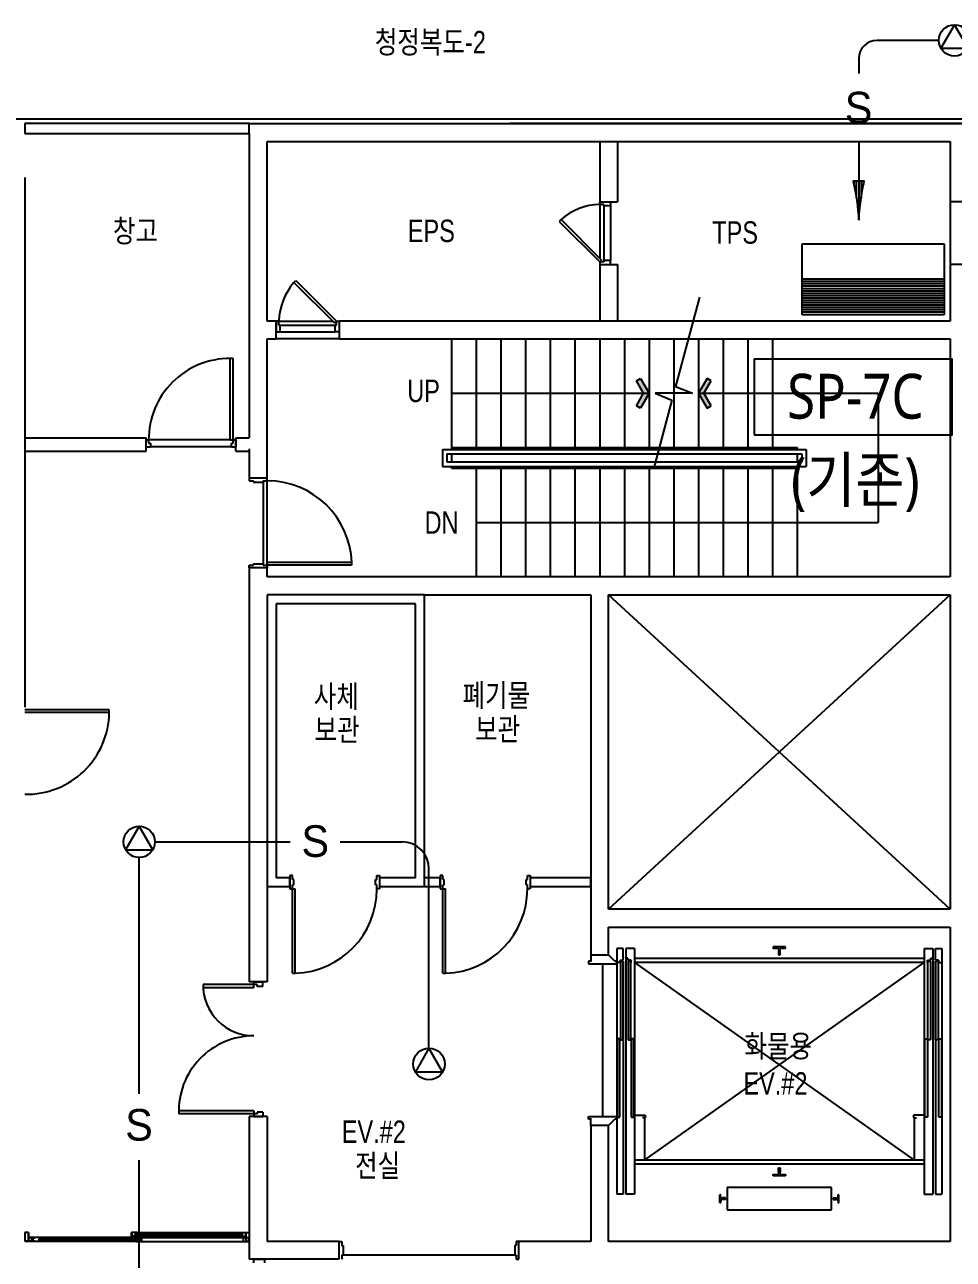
# Model space of a CAD drawing. Header units: millimetres. Extents: x 11414 to 120121, y 3637 to 81420.
# Drawn here: x 80317 to 90653, y 50177 to 63927 of the extents above; entities that cross this region are included whole.
import ezdxf
from ezdxf.enums import TextEntityAlignment as Align

# ---------------------------------------------------------------- set-up
doc = ezdxf.new("R2010")
doc.units = ezdxf.units.MM
doc.header["$LTSCALE"] = 100
doc.linetypes.add('CEN3', pattern=[26, 20, -2, 2, -2])
doc.layers.get('0').update_dxf_attribs({"color": 251})
for name, color, linetype in [('1_추가면적가능영역', 1, 'Continuous'), ('3', 3, 'Continuous'), ('7', 7, 'Continuous'), ('ARC-7$0$ARCH', 9, 'Continuous'), ('ARC-7$0$동물실', 9, 'Continuous'), ('ARC-7$0$방화석고', 9, 'Continuous'), ('REC', 21, 'Continuous'), ('sp', 21, 'Continuous'), ('SYM', 7, 'Continuous'), ('W2', 2, 'CEN3')]:
    doc.layers.add(name, color=color, linetype=linetype)
doc.styles.add('ARC-7$0$돋움', font='')
doc.styles.add('ARC-7$0$울릉도l', font='')
doc.styles.add('GHD', font='HYWULM.TTF')
doc.styles.add('lpk', font='HYWULM.TTF')
doc.styles.add('SUKWOO', font='malgun.ttf')
doc.styles.get('ARC-7$0$돋움').set_extended_font_data('DotumChe')
doc.styles.get('ARC-7$0$울릉도l').set_extended_font_data('Dotum')

# ---------------------------------------------------------------- blocks, each defined once
blk = doc.blocks.new('ARC-7')
at = {"layer": 'ARC-7$0$동물실'}
for points in [[(668187, -438129), (668141, -438102), (668221, -437963), (668141, -437825), (668187, -437798), (668283, -437963)], [(668187, -438129), (668141, -438102), (668221, -437963), (668141, -437825), (668187, -437798), (668283, -437963)], [(668928, -438129), (668974, -438102), (668894, -437963), (668974, -437825), (668928, -437798), (668833, -437963)], [(668928, -438129), (668974, -438102), (668894, -437963), (668974, -437825), (668928, -437798), (668833, -437963)]]:
    blk.add_hatch(color=251, dxfattribs=at).paths.add_polyline_path(points)
at = {"layer": 'ARC-7$0$동물실', "color": 251}
for p, q in [((651483, -434908), (676533, -434908)), ((663833, -434959), (673858, -434959)), ((671833, -434958), (666733, -434958)), ((663833, -435068), (663833, -438458)), ((664033, -437158), (664033, -435158)), ((664033, -435158), (671633, -435158)), ((667733, -435158), (667733, -435830)), ((667933, -435158), (667933, -435830)), ((671633, -435158), (671633, -437158)), ((667733, -435830), (667933, -435830)), ((667733, -435830), (667853, -435830)), ((667733, -435860), (667733, -435830)), ((667733, -435860), (667733, -436457)), ((667778, -435860), (667733, -435860)), ((667778, -435875), (667778, -435860)), ((667778, -435875), (667778, -436485)), ((667853, -435875), (667778, -435875)), ((667853, -435830), (667853, -435875)), ((667853, -435875), (667853, -436485)), ((671833, -435830), (671633, -435830)), ((671833, -435830), (671633, -435830)), ((667303, -436027), (667282, -436048)), ((667282, -436048), (667733, -436500)), ((667303, -436027), (667754, -436479)), ((667733, -436500), (667754, -436479)), ((667778, -436500), (667733, -436500)), ((667733, -436500), (667733, -436530)), ((667733, -436530), (667733, -437158)), ((667733, -436530), (667933, -436530)), ((667733, -436530), (667853, -436530)), ((667853, -436485), (667778, -436485)), ((667778, -436485), (667778, -436500)), ((667853, -436530), (667853, -436485)), ((667933, -436530), (667933, -437158)), ((671833, -436530), (671633, -436530)), ((671833, -436530), (671633, -436530)), ((664330, -436729), (664351, -436708)), ((664330, -436729), (664351, -436708)), ((664330, -436729), (664782, -437180)), ((664330, -436729), (664782, -437180)), ((664351, -436708), (664803, -437158)), ((664351, -436708), (664803, -437158)), ((668844, -436894), (668578, -437888)), ((668844, -436894), (668578, -437888)), ((664133, -437158), (664033, -437158)), ((664033, -437158), (664033, -437158)), ((664133, -437158), (664033, -437158)), ((664133, -437358), (664133, -437158)), ((664133, -437158), (664133, -437278)), ((664163, -437158), (664133, -437158)), ((664133, -437158), (664133, -437278)), ((664163, -437158), (664133, -437158)), ((664163, -437158), (664760, -437158)), ((664163, -437203), (664163, -437158)), ((664163, -437158), (664760, -437158)), ((664163, -437203), (664163, -437158)), ((664178, -437203), (664163, -437203)), ((664178, -437203), (664163, -437203)), ((664178, -437203), (664788, -437203)), ((664178, -437278), (664178, -437203)), ((664178, -437203), (664788, -437203)), ((664178, -437278), (664178, -437203)), ((664803, -437158), (664782, -437180)), ((664803, -437158), (664782, -437180)), ((664788, -437278), (664788, -437203)), ((664788, -437203), (664803, -437203)), ((664788, -437278), (664788, -437203)), ((664788, -437203), (664803, -437203)), ((664803, -437203), (664803, -437158)), ((664803, -437158), (664833, -437158)), ((664803, -437203), (664803, -437158)), ((664803, -437158), (664833, -437158)), ((671633, -437158), (664833, -437158)), ((664833, -437158), (664833, -437358)), ((664833, -437158), (664833, -437278)), ((664833, -437158), (664833, -437278)), ((664033, -438908), (664033, -437358)), ((664033, -437358), (664133, -437358)), ((664033, -438908), (664033, -437358)), ((664133, -437278), (664178, -437278)), ((664133, -437278), (664178, -437278)), ((664833, -437358), (664133, -437358)), ((664833, -437358), (664133, -437358)), ((664178, -437278), (664788, -437278)), ((664178, -437278), (664788, -437278)), ((664833, -437278), (664788, -437278)), ((664833, -437278), (664788, -437278)), ((664833, -437358), (671633, -437358)), ((666083, -437358), (666083, -438588)), ((666083, -437358), (666083, -438588)), ((666358, -437358), (666358, -438568)), ((666358, -437358), (666358, -438568)), ((666633, -437358), (666633, -438568)), ((666633, -437358), (666633, -438568)), ((666908, -437358), (666908, -438568)), ((666908, -437358), (666908, -438568)), ((667183, -437358), (667183, -438568)), ((667183, -437358), (667183, -438568)), ((667458, -437358), (667458, -438568)), ((667458, -437358), (667458, -438568)), ((667733, -437358), (667733, -438568)), ((667733, -437358), (667733, -438568)), ((668008, -437358), (668008, -438568)), ((668008, -437358), (668008, -438568)), ((668283, -437358), (668283, -438568)), ((668283, -437358), (668283, -438568)), ((668558, -437358), (668558, -438568)), ((668558, -437358), (668558, -438568)), ((668833, -437358), (668833, -438568)), ((668833, -437358), (668833, -438568)), ((669108, -437358), (669108, -438568)), ((669108, -437358), (669108, -438568)), ((669383, -437358), (669383, -438568)), ((669383, -437358), (669383, -438568)), ((669658, -437358), (669658, -438568)), ((669658, -437358), (669658, -438568)), ((671633, -437358), (671633, -440008)), ((663618, -438481), (663618, -437576)), ((663653, -437576), (663618, -437576)), ((663653, -438481), (663653, -437576)), ((668141, -437825), (668187, -437798)), ((668141, -437825), (668187, -437798)), ((668187, -437798), (668283, -437963)), ((668187, -437798), (668283, -437963)), ((668928, -437798), (668833, -437963)), ((668928, -437798), (668833, -437963)), ((668974, -437825), (668928, -437798)), ((668974, -437825), (668928, -437798)), ((668221, -437963), (668141, -437825)), ((668221, -437963), (668141, -437825)), ((668578, -437888), (668766, -437963)), ((668578, -437888), (668766, -437963)), ((668894, -437963), (668974, -437825)), ((668894, -437963), (668974, -437825)), ((666083, -437963), (668283, -437963)), ((666083, -437963), (668283, -437963)), ((668141, -438102), (668221, -437963)), ((668141, -438102), (668221, -437963)), ((668283, -437963), (668187, -438129)), ((668283, -437963), (668187, -438129)), ((668538, -438039), (668332, -438807)), ((668538, -438039), (668332, -438807)), ((668766, -437963), (668349, -437963)), ((668349, -437963), (668538, -438039)), ((668766, -437963), (668349, -437963)), ((668349, -437963), (668538, -438039)), ((668833, -437963), (670833, -437963)), ((668833, -437963), (670833, -437963)), ((668833, -437963), (668928, -438129)), ((668833, -437963), (668928, -438129)), ((668974, -438102), (668894, -437963)), ((668974, -438102), (668894, -437963)), ((670833, -437963), (670833, -439403)), ((670833, -437963), (670833, -439403)), ((668187, -438129), (668141, -438102)), ((668187, -438129), (668141, -438102)), ((668928, -438129), (668974, -438102)), ((668928, -438129), (668974, -438102)), ((661333, -438458), (662683, -438458)), ((662683, -438608), (662683, -438458)), ((662683, -438481), (662712, -438481)), ((662683, -438561), (662683, -438481)), ((662712, -438481), (662712, -438517)), ((663618, -438481), (662712, -438481)), ((663618, -438481), (663653, -438481)), ((663653, -438481), (663683, -438481)), ((663653, -438517), (663653, -438481)), ((663683, -438608), (663683, -438458)), ((663683, -438458), (663833, -438458)), ((663683, -438481), (663683, -438561)), ((661333, -438608), (662683, -438608)), ((662683, -438546), (662683, -438496)), ((662683, -438561), (662733, -438561)), ((662712, -438517), (662733, -438517)), ((662712, -438517), (662733, -438517)), ((662733, -438517), (662733, -438561)), ((663633, -438561), (662733, -438561)), ((663633, -438517), (663653, -438517)), ((663633, -438561), (663633, -438517)), ((663633, -438561), (663683, -438561)), ((663683, -438496), (663683, -438546)), ((663683, -438496), (663683, -438546)), ((663683, -438608), (663833, -438608)), ((663833, -438583), (663833, -438908)), ((665983, -438588), (670033, -438588)), ((665983, -438588), (665983, -438778)), ((665983, -438588), (670033, -438588)), ((665983, -438588), (665983, -438778)), ((666083, -438568), (669933, -438568)), ((666083, -438568), (669933, -438568)), ((669933, -438568), (669933, -438588)), ((669933, -438568), (669933, -438588)), ((670033, -438588), (670033, -438778)), ((670033, -438588), (670033, -438778)), ((663833, -438708), (663833, -438908)), ((666033, -438638), (669983, -438638)), ((666033, -438638), (666033, -438728)), ((666033, -438638), (669983, -438638)), ((666033, -438638), (666033, -438728)), ((666033, -438728), (669983, -438728)), ((666033, -438728), (669983, -438728)), ((666083, -438638), (666083, -438728)), ((666083, -438638), (666083, -438728)), ((669933, -438638), (669933, -438728)), ((669933, -438638), (669933, -438728)), ((669983, -438638), (669983, -438728)), ((669983, -438638), (669983, -438728)), ((665983, -438778), (670033, -438778)), ((665983, -438778), (670033, -438778)), ((666083, -438798), (666083, -438778)), ((666083, -438798), (666083, -438778)), ((666083, -438798), (669933, -438798)), ((666083, -438798), (669933, -438798)), ((666358, -438798), (666358, -440008)), ((666358, -438798), (666358, -440008)), ((666633, -438798), (666633, -440008)), ((666633, -438798), (666633, -440008)), ((666908, -438798), (666908, -440008)), ((666908, -438798), (666908, -440008)), ((667183, -438798), (667183, -440008)), ((667183, -438798), (667183, -440008)), ((667458, -438798), (667458, -440008)), ((667458, -438798), (667458, -440008)), ((667733, -438798), (667733, -440008)), ((667733, -438798), (667733, -440008)), ((668008, -438798), (668008, -440008)), ((668008, -438798), (668008, -440008)), ((668283, -438798), (668283, -440008)), ((668283, -438798), (668283, -440008)), ((668558, -438798), (668558, -440008)), ((668558, -438798), (668558, -440008)), ((668833, -438798), (668833, -440008)), ((668833, -438798), (668833, -440008)), ((669108, -438798), (669108, -440008)), ((669108, -438798), (669108, -440008)), ((669383, -438798), (669383, -440008)), ((669383, -438798), (669383, -440008)), ((669658, -438798), (669658, -440008)), ((669658, -438798), (669658, -440008)), ((669933, -438778), (669933, -440008)), ((669933, -438778), (669933, -440008)), ((664033, -438908), (663833, -438908)), ((664033, -438908), (663833, -438908)), ((663833, -438908), (663833, -438938)), ((663833, -438938), (663878, -438938)), ((663878, -438938), (663878, -438953)), ((663878, -438953), (663988, -438953)), ((663988, -438953), (663988, -438938)), ((663988, -438938), (664033, -438938)), ((663988, -438953), (663988, -439863)), ((664033, -438938), (664033, -438908)), ((664033, -439878), (664033, -438938)), ((666358, -439403), (670833, -439403)), ((666358, -439403), (670833, -439403)), ((664972, -439848), (664033, -439848)), ((664033, -439878), (664033, -439848)), ((664972, -439848), (664972, -439878)), ((663833, -439908), (663833, -439878)), ((663833, -439878), (663878, -439878)), ((664033, -439908), (663833, -439908)), ((663833, -439908), (663833, -440208)), ((663833, -439908), (663833, -440208)), ((664033, -439908), (663833, -439908)), ((663878, -439878), (663878, -439863)), ((663878, -439863), (663988, -439863)), ((663988, -439863), (663988, -439878)), ((663988, -439878), (664033, -439878)), ((664972, -439878), (664033, -439878)), ((664033, -439878), (664033, -439908)), ((664033, -440008), (664033, -439908)), ((664033, -440008), (664033, -439908)), ((671633, -440008), (664033, -440008)), ((663833, -440208), (663833, -444518)), ((664033, -440208), (664033, -443458)), ((665783, -440208), (664033, -440208)), ((665783, -440208), (667633, -440208)), ((665783, -443458), (665783, -440208)), ((667633, -440208), (667633, -444218)), ((671633, -440208), (667833, -443708)), ((671633, -443708), (667833, -440208)), ((671633, -440208), (667833, -443708)), ((671633, -443708), (667833, -440208)), ((667833, -440208), (671633, -440208)), ((667833, -443708), (667833, -440208)), ((667833, -440208), (671633, -440208)), ((667833, -443708), (667833, -440208)), ((671633, -440208), (671633, -443708)), ((671633, -440208), (671633, -443708)), ((664133, -440308), (664133, -443358)), ((665683, -440308), (664133, -440308)), ((665683, -443358), (665683, -440308)), ((662273, -441488), (661333, -441488)), ((662273, -441518), (662273, -441488)), ((662273, -441518), (661333, -441518)), ((664283, -443358), (664133, -443358)), ((664283, -443333), (664283, -443483)), ((664313, -443333), (664283, -443333)), ((664283, -443333), (664283, -443483)), ((664313, -443333), (664283, -443333)), ((664283, -443458), (664283, -443358)), ((664313, -443378), (664313, -443333)), ((664313, -443378), (664313, -443333)), ((664328, -443378), (664313, -443378)), ((664328, -443378), (664313, -443378)), ((664328, -443438), (664328, -443378)), ((664328, -443438), (664328, -443378)), ((665238, -443438), (665238, -443378)), ((665238, -443378), (665253, -443378)), ((665238, -443438), (665238, -443378)), ((665238, -443378), (665253, -443378)), ((665253, -443378), (665253, -443333)), ((665253, -443333), (665283, -443333)), ((665253, -443378), (665253, -443333)), ((665253, -443333), (665283, -443333)), ((665283, -443333), (665283, -443483)), ((665283, -443333), (665283, -443483)), ((665683, -443358), (665283, -443358)), ((665283, -443358), (665283, -443458)), ((665958, -443358), (665783, -443358)), ((665958, -443333), (665958, -443483)), ((665988, -443333), (665958, -443333)), ((665958, -443333), (665958, -443483)), ((665988, -443333), (665958, -443333)), ((665958, -443458), (665958, -443358)), ((665988, -443378), (665988, -443333)), ((665988, -443378), (665988, -443333)), ((666003, -443378), (665988, -443378)), ((666003, -443378), (665988, -443378)), ((666003, -443438), (666003, -443378)), ((666003, -443438), (666003, -443378)), ((666913, -443438), (666913, -443378)), ((666913, -443378), (666928, -443378)), ((666913, -443438), (666913, -443378)), ((666913, -443378), (666928, -443378)), ((666928, -443378), (666928, -443333)), ((666928, -443333), (666958, -443333)), ((666928, -443378), (666928, -443333)), ((666928, -443333), (666958, -443333)), ((666958, -443333), (666958, -443483)), ((666958, -443333), (666958, -443483)), ((667633, -443358), (666958, -443358)), ((666958, -443358), (666958, -443458)), ((667633, -443458), (667633, -443358)), ((664033, -443458), (664033, -444518)), ((664283, -443458), (664033, -443458)), ((664283, -443483), (664313, -443483)), ((664283, -443483), (664313, -443483)), ((664313, -443483), (664313, -443438)), ((664313, -443438), (664328, -443438)), ((664313, -443483), (664313, -443438)), ((664313, -443438), (664328, -443438)), ((664313, -444423), (664313, -443483)), ((664313, -443483), (664343, -443483)), ((664313, -444423), (664313, -443483)), ((664313, -443483), (664343, -443483)), ((664343, -444423), (664343, -443483)), ((664343, -444423), (664343, -443483)), ((665253, -443438), (665238, -443438)), ((665253, -443438), (665238, -443438)), ((665253, -443483), (665253, -443438)), ((665253, -443483), (665253, -443438)), ((665283, -443483), (665253, -443483)), ((665283, -443483), (665253, -443483)), ((665783, -443458), (665283, -443458)), ((665958, -443458), (665783, -443458)), ((665958, -443483), (665988, -443483)), ((665958, -443483), (665988, -443483)), ((665988, -443483), (665988, -443438)), ((665988, -443438), (666003, -443438)), ((665988, -443483), (665988, -443438)), ((665988, -443438), (666003, -443438)), ((665988, -444423), (665988, -443483)), ((665988, -443483), (666018, -443483)), ((665988, -444423), (665988, -443483)), ((665988, -443483), (666018, -443483)), ((666018, -444423), (666018, -443483)), ((666018, -444423), (666018, -443483)), ((666928, -443438), (666913, -443438)), ((666928, -443438), (666913, -443438)), ((666928, -443483), (666928, -443438)), ((666928, -443483), (666928, -443438)), ((666958, -443483), (666928, -443483)), ((666958, -443483), (666928, -443483)), ((667633, -443458), (666958, -443458)), ((671633, -443708), (667833, -443708)), ((671633, -443708), (667833, -443708)), ((667833, -444218), (667833, -443908)), ((667833, -443908), (671633, -443908)), ((671633, -443908), (671633, -447408)), ((667633, -444218), (667633, -444288)), ((667633, -444218), (667833, -444218)), ((667633, -444218), (667633, -444288)), ((667902, -444288), (667833, -444218)), ((667902, -444288), (667833, -444218)), ((667924, -444148), (667924, -446883)), ((667994, -444148), (667924, -444148)), ((667924, -444148), (667924, -446883)), ((667994, -444148), (667924, -444148)), ((667994, -444278), (667994, -444148)), ((667994, -444278), (667994, -444148)), ((668024, -444148), (668024, -446883)), ((668120, -444148), (668024, -444148)), ((668024, -444148), (668024, -446883)), ((668120, -444148), (668024, -444148)), ((668024, -444253), (668024, -444243)), ((668024, -444253), (668024, -444243)), ((668048, -444253), (668024, -444253)), ((668048, -444253), (668024, -444253)), ((668048, -444278), (668048, -444253)), ((668048, -444278), (668048, -444253)), ((668120, -444148), (668120, -446883)), ((668120, -444148), (668120, -446883)), ((671346, -444258), (668120, -444258)), ((671346, -444258), (668120, -444258)), ((669803, -444129), (669663, -444129)), ((669663, -444129), (669663, -444140)), ((669803, -444129), (669663, -444129)), ((669663, -444129), (669663, -444140)), ((669665, -444142), (669723, -444145)), ((669665, -444142), (669723, -444145)), ((669723, -444145), (669727, -444148)), ((669723, -444145), (669727, -444148)), ((669727, -444164), (669724, -444168)), ((669727, -444164), (669724, -444168)), ((669724, -444168), (669724, -444217)), ((669724, -444168), (669724, -444217)), ((669724, -444217), (669725, -444218)), ((669724, -444217), (669725, -444218)), ((669725, -444218), (669742, -444218)), ((669725, -444218), (669742, -444218)), ((669727, -444148), (669727, -444164)), ((669727, -444148), (669727, -444164)), ((669739, -444148), (669743, -444145)), ((669739, -444148), (669743, -444145)), ((669739, -444164), (669739, -444148)), ((669739, -444164), (669739, -444148)), ((669743, -444168), (669739, -444164)), ((669743, -444168), (669739, -444164)), ((669742, -444218), (669743, -444217)), ((669742, -444218), (669743, -444217)), ((669743, -444145), (669801, -444142)), ((669743, -444145), (669801, -444142)), ((669743, -444217), (669743, -444168)), ((669743, -444217), (669743, -444168)), ((669803, -444140), (669803, -444129)), ((669803, -444140), (669803, -444129)), ((671346, -444148), (671346, -446883)), ((671346, -444148), (671442, -444148)), ((671346, -444148), (671346, -446883)), ((671346, -444148), (671442, -444148)), ((671418, -444278), (671418, -444253)), ((671418, -444253), (671442, -444253)), ((671418, -444278), (671418, -444253)), ((671418, -444253), (671442, -444253)), ((671442, -444148), (671442, -446883)), ((671442, -444148), (671442, -446883)), ((671442, -444253), (671442, -444243)), ((671442, -444253), (671442, -444243)), ((671472, -444148), (671542, -444148)), ((671472, -444278), (671472, -444148)), ((671472, -444148), (671542, -444148)), ((671472, -444278), (671472, -444148)), ((671542, -444148), (671542, -446883)), ((671542, -444148), (671542, -446883)), ((667641, -444288), (667608, -444288)), ((667608, -444288), (667608, -444318)), ((667641, -444288), (667608, -444288)), ((667608, -444288), (667608, -444318)), ((667608, -444318), (667924, -444318)), ((667608, -444318), (667924, -444318)), ((667766, -444318), (667766, -446018)), ((667924, -444288), (667902, -444288)), ((667924, -444288), (667902, -444288)), ((667924, -444318), (667924, -444288)), ((667924, -444318), (667924, -444288)), ((667960, -444303), (667925, -444303)), ((667960, -444303), (667925, -444303)), ((667960, -444278), (667994, -444278)), ((667960, -444278), (667960, -444303)), ((667960, -444278), (667994, -444278)), ((667960, -444278), (667960, -444303)), ((667965, -444288), (667965, -445163)), ((667994, -444288), (667965, -444288)), ((667965, -444288), (667965, -445163)), ((667994, -444288), (667965, -444288)), ((667994, -445163), (667994, -444288)), ((667994, -444288), (667994, -446883)), ((667994, -445163), (667994, -444288)), ((667994, -444288), (667994, -446883)), ((668084, -444278), (668048, -444278)), ((668084, -444278), (668048, -444278)), ((668049, -444288), (668049, -445163)), ((668079, -444288), (668049, -444288)), ((668049, -444288), (668049, -445163)), ((668079, -444288), (668049, -444288)), ((668079, -445163), (668079, -444288)), ((668079, -445163), (668079, -444288)), ((668084, -444303), (668084, -444278)), ((668084, -444303), (668084, -444278)), ((671346, -444303), (668120, -444303)), ((668120, -444303), (671233, -446503)), ((671346, -444303), (668120, -444303)), ((668120, -444303), (671233, -446503)), ((668233, -446503), (671346, -444303)), ((668233, -446503), (671346, -444303)), ((671382, -444278), (671418, -444278)), ((671382, -444303), (671382, -444278)), ((671382, -444278), (671418, -444278)), ((671382, -444303), (671382, -444278)), ((671387, -445163), (671387, -444288)), ((671387, -444288), (671417, -444288)), ((671387, -445163), (671387, -444288)), ((671387, -444288), (671417, -444288)), ((671417, -444288), (671417, -445163)), ((671417, -444288), (671417, -445163)), ((671506, -444278), (671472, -444278)), ((671506, -444278), (671472, -444278)), ((671472, -444288), (671472, -446883)), ((671472, -445163), (671472, -444288)), ((671472, -444288), (671501, -444288)), ((671472, -444288), (671472, -446883)), ((671472, -445163), (671472, -444288)), ((671472, -444288), (671501, -444288)), ((671501, -444288), (671501, -445163)), ((671501, -444288), (671501, -445163)), ((671506, -444278), (671506, -444303)), ((671506, -444278), (671506, -444303)), ((671506, -444303), (671541, -444303)), ((671506, -444303), (671541, -444303)), ((664033, -444518), (663833, -444518)), ((663883, -444548), (663883, -444518)), ((663883, -444518), (663983, -444518)), ((663883, -444518), (663983, -444518)), ((663983, -444568), (663983, -444518)), ((664313, -444423), (664343, -444423)), ((664313, -444423), (664343, -444423)), ((665988, -444423), (666018, -444423)), ((665988, -444423), (666018, -444423)), ((663883, -444548), (663318, -444548)), ((663883, -444583), (663319, -444583)), ((663919, -444548), (663883, -444548)), ((663883, -444583), (663883, -444548)), ((663919, -444568), (663919, -444548)), ((663983, -444568), (663919, -444568)), ((667929, -445151), (667929, -446026)), ((667959, -445151), (667929, -445151)), ((667929, -445151), (667929, -446026)), ((667959, -445151), (667929, -445151)), ((667959, -446026), (667959, -445151)), ((667959, -446026), (667959, -445151)), ((667965, -445163), (667994, -445163)), ((667965, -445163), (667994, -445163)), ((668049, -445163), (668079, -445163)), ((668049, -445163), (668079, -445163)), ((668085, -445151), (668085, -446026)), ((668115, -445151), (668085, -445151)), ((668085, -445151), (668085, -446026)), ((668115, -445151), (668085, -445151)), ((668115, -446026), (668115, -445151)), ((668115, -446026), (668115, -445151)), ((671351, -445151), (671381, -445151)), ((671351, -446026), (671351, -445151)), ((671351, -445151), (671381, -445151)), ((671351, -446026), (671351, -445151)), ((671381, -445151), (671381, -446026)), ((671381, -445151), (671381, -446026)), ((671417, -445163), (671387, -445163)), ((671417, -445163), (671387, -445163)), ((671501, -445163), (671472, -445163)), ((671501, -445163), (671472, -445163)), ((671507, -445151), (671537, -445151)), ((671507, -446026), (671507, -445151)), ((671507, -445151), (671537, -445151)), ((671507, -446026), (671507, -445151)), ((671537, -445151), (671537, -446026)), ((671537, -445151), (671537, -446026)), ((663883, -445954), (663048, -445954)), ((663883, -445989), (663049, -445989)), ((663833, -446018), (663833, -447608)), ((664033, -446018), (663833, -446018)), ((663883, -445954), (663883, -445989)), ((663919, -445989), (663883, -445989)), ((663883, -445989), (663883, -446018)), ((663883, -446018), (663983, -446018)), ((663983, -445969), (663919, -445969)), ((663919, -445969), (663919, -445989)), ((663983, -445969), (663983, -446018)), ((664033, -446018), (664033, -447408)), ((667608, -446048), (667608, -446018)), ((667608, -446018), (667924, -446018)), ((667608, -446048), (667608, -446018)), ((667608, -446018), (667924, -446018)), ((667641, -446048), (667608, -446048)), ((667641, -446048), (667608, -446048)), ((667633, -446118), (667633, -446048)), ((667633, -446118), (667633, -446048)), ((667833, -446118), (667902, -446048)), ((667833, -446118), (667902, -446048)), ((667924, -446048), (667902, -446048)), ((667924, -446048), (667902, -446048)), ((667924, -446018), (667924, -446048)), ((667924, -446018), (667924, -446048)), ((667929, -446026), (667959, -446026)), ((667929, -446026), (667959, -446026)), ((668085, -446026), (668115, -446026)), ((668085, -446026), (668115, -446026)), ((668120, -446003), (668238, -446003)), ((668120, -446003), (668120, -446033)), ((668120, -446003), (668238, -446003)), ((668120, -446003), (668120, -446033)), ((668120, -446033), (668130, -446033)), ((668120, -446033), (668130, -446033)), ((668238, -446033), (668208, -446033)), ((668238, -446033), (668208, -446033)), ((668233, -446033), (668233, -446503)), ((668233, -446033), (668233, -446503)), ((668238, -446003), (668238, -446033)), ((668238, -446003), (668238, -446033)), ((671228, -446003), (671228, -446033)), ((671346, -446003), (671228, -446003)), ((671228, -446003), (671228, -446033)), ((671346, -446003), (671228, -446003)), ((671228, -446033), (671258, -446033)), ((671228, -446033), (671258, -446033)), ((671233, -446033), (671233, -446503)), ((671233, -446033), (671233, -446503)), ((671346, -446033), (671336, -446033)), ((671346, -446033), (671336, -446033)), ((671346, -446003), (671346, -446033)), ((671346, -446003), (671346, -446033)), ((671381, -446026), (671351, -446026)), ((671381, -446026), (671351, -446026)), ((671537, -446026), (671507, -446026)), ((671537, -446026), (671507, -446026)), ((667833, -446118), (667633, -446118)), ((667633, -446118), (667633, -447408)), ((667833, -447408), (667833, -446118)), ((671346, -446503), (668120, -446503)), ((671346, -446503), (668120, -446503)), ((671346, -446548), (668120, -446548)), ((671346, -446548), (668120, -446548)), ((669724, -446589), (669725, -446588)), ((669724, -446589), (669725, -446588)), ((669724, -446639), (669724, -446589)), ((669724, -446639), (669724, -446589)), ((669725, -446588), (669742, -446588)), ((669725, -446588), (669742, -446588)), ((669742, -446588), (669743, -446589)), ((669742, -446588), (669743, -446589)), ((669743, -446589), (669743, -446639)), ((669743, -446589), (669743, -446639)), ((669663, -446677), (669663, -446667)), ((669663, -446677), (669663, -446667)), ((669803, -446677), (669663, -446677)), ((669803, -446677), (669663, -446677)), ((669665, -446665), (669723, -446662)), ((669665, -446665), (669723, -446662)), ((669723, -446662), (669727, -446659)), ((669723, -446662), (669727, -446659)), ((669727, -446643), (669724, -446639)), ((669727, -446643), (669724, -446639)), ((669727, -446659), (669727, -446643)), ((669727, -446659), (669727, -446643)), ((669743, -446639), (669739, -446643)), ((669743, -446639), (669739, -446643)), ((669739, -446643), (669739, -446659)), ((669739, -446643), (669739, -446659)), ((669739, -446659), (669743, -446662)), ((669739, -446659), (669743, -446662)), ((669743, -446662), (669801, -446665)), ((669743, -446662), (669801, -446665)), ((669803, -446667), (669803, -446677)), ((669803, -446667), (669803, -446677)), ((669153, -446808), (669153, -447058)), ((670313, -446808), (669153, -446808)), ((669153, -446808), (669153, -447058)), ((670313, -446808), (669153, -446808)), ((670313, -447058), (670313, -446808)), ((670313, -447058), (670313, -446808)), ((667994, -446883), (667924, -446883)), ((667994, -446883), (667924, -446883)), ((668120, -446883), (668024, -446883)), ((668120, -446883), (668024, -446883)), ((669071, -446978), (669071, -446889)), ((669075, -446889), (669071, -446889)), ((669071, -446978), (669071, -446889)), ((669075, -446889), (669071, -446889)), ((669075, -446978), (669071, -446978)), ((669075, -446978), (669071, -446978)), ((669083, -446924), (669079, -446892)), ((669083, -446924), (669079, -446892)), ((669083, -446943), (669079, -446974)), ((669083, -446943), (669079, -446974)), ((669096, -446929), (669088, -446929)), ((669096, -446929), (669088, -446929)), ((669096, -446938), (669088, -446938)), ((669096, -446938), (669088, -446938)), ((669132, -446925), (669101, -446925)), ((669132, -446925), (669101, -446925)), ((669132, -446941), (669101, -446941)), ((669132, -446941), (669101, -446941)), ((669132, -446925), (669133, -446926)), ((669132, -446925), (669133, -446926)), ((669133, -446940), (669132, -446941)), ((669133, -446940), (669132, -446941)), ((669133, -446940), (669133, -446926)), ((669133, -446940), (669133, -446926)), ((670334, -446925), (670333, -446926)), ((670334, -446925), (670333, -446926)), ((670333, -446940), (670333, -446926)), ((670333, -446940), (670333, -446926)), ((670333, -446940), (670334, -446941)), ((670333, -446940), (670334, -446941)), ((670334, -446925), (670365, -446925)), ((670334, -446925), (670365, -446925)), ((670334, -446941), (670365, -446941)), ((670334, -446941), (670365, -446941)), ((670370, -446929), (670379, -446929)), ((670370, -446929), (670379, -446929)), ((670370, -446938), (670379, -446938)), ((670370, -446938), (670379, -446938)), ((670384, -446924), (670388, -446892)), ((670384, -446924), (670388, -446892)), ((670384, -446943), (670388, -446974)), ((670384, -446943), (670388, -446974)), ((670391, -446889), (670395, -446889)), ((670391, -446889), (670395, -446889)), ((670391, -446978), (670395, -446978)), ((670391, -446978), (670395, -446978)), ((670395, -446978), (670395, -446889)), ((670395, -446978), (670395, -446889)), ((671346, -446883), (671442, -446883)), ((671346, -446883), (671442, -446883)), ((671472, -446883), (671542, -446883)), ((671472, -446883), (671542, -446883)), ((669153, -447058), (670313, -447058)), ((669153, -447058), (670313, -447058)), ((661373, -447308), (661333, -447308)), ((661373, -447408), (661333, -447408)), ((661371, -447310), (661335, -447310)), ((661335, -447310), (661335, -447406)), ((661371, -447406), (661335, -447406)), ((661371, -447310), (661371, -447406)), ((661373, -447308), (661373, -447408)), ((661433, -447366), (661373, -447366)), ((661433, -447408), (661373, -447408)), ((661431, -447368), (661375, -447368)), ((661431, -447406), (661375, -447406)), ((661431, -447374), (661411, -447374)), ((661411, -447400), (661411, -447374)), ((661431, -447400), (661411, -447400)), ((661433, -447376), (661413, -447376)), ((661413, -447398), (661413, -447376)), ((661413, -447376), (661419, -447398)), ((661433, -447398), (661413, -447398)), ((661419, -447398), (661419, -447376)), ((661431, -447374), (661431, -447368)), ((661431, -447406), (661431, -447400)), ((662633, -447366), (661433, -447366)), ((661433, -447376), (661433, -447366)), ((661433, -447408), (661433, -447398)), ((662633, -447408), (661433, -447408)), ((662569, -447395), (661483, -447395)), ((662569, -447379), (661485, -447379)), ((662583, -447308), (662523, -447308)), ((662523, -447351), (662523, -447308)), ((662523, -447308), (662523, -447351)), ((662523, -447351), (662523, -447308)), ((662583, -447351), (662523, -447351)), ((662581, -447310), (662525, -447310)), ((662525, -447310), (662525, -447349)), ((662581, -447349), (662525, -447349)), ((662581, -447316), (662561, -447316)), ((662561, -447316), (662561, -447343)), ((662581, -447343), (662561, -447343)), ((662563, -447318), (662563, -447341)), ((662583, -447318), (662563, -447318)), ((662563, -447341), (662569, -447318)), ((662583, -447341), (662563, -447341)), ((662569, -447318), (662569, -447341)), ((662569, -447322), (663746, -447322)), ((662569, -447338), (663746, -447338)), ((662571, -447366), (662631, -447366)), ((662571, -447376), (662571, -447366)), ((662571, -447376), (662591, -447376)), ((662571, -447408), (662571, -447398)), ((662571, -447398), (662591, -447398)), ((662571, -447408), (662631, -447408)), ((662573, -447368), (662629, -447368)), ((662573, -447374), (662573, -447368)), ((662573, -447374), (662593, -447374)), ((662573, -447406), (662573, -447400)), ((662573, -447400), (662593, -447400)), ((662573, -447406), (662629, -447406)), ((662581, -447310), (662581, -447316)), ((662581, -447343), (662581, -447349)), ((662583, -447308), (662583, -447318)), ((662583, -447308), (663733, -447308)), ((662583, -447341), (662583, -447351)), ((662583, -447351), (663733, -447351)), ((662585, -447398), (662585, -447376)), ((662591, -447376), (662585, -447398)), ((662591, -447398), (662591, -447376)), ((662593, -447400), (662593, -447374)), ((662629, -447406), (662629, -447368)), ((662631, -447366), (662631, -447408)), ((662631, -447408), (662631, -447366)), ((662631, -447366), (662631, -447408)), ((662631, -447366), (663828, -447366)), ((662631, -447408), (663828, -447408)), ((663733, -447308), (663793, -447308)), ((663733, -447308), (663733, -447318)), ((663733, -447318), (663753, -447318)), ((663733, -447341), (663753, -447341)), ((663733, -447341), (663733, -447351)), ((663733, -447351), (663793, -447351)), ((663735, -447310), (663791, -447310)), ((663735, -447310), (663735, -447316)), ((663735, -447316), (663755, -447316)), ((663735, -447343), (663755, -447343)), ((663735, -447343), (663735, -447349)), ((663735, -447349), (663791, -447349)), ((663753, -447341), (663746, -447318)), ((663746, -447318), (663746, -447341)), ((663753, -447318), (663753, -447341)), ((663755, -447316), (663755, -447343)), ((663766, -447366), (663766, -447408)), ((663791, -447310), (663791, -447349)), ((663793, -447351), (663793, -447308)), ((663793, -447308), (663793, -447351)), ((663793, -447351), (663793, -447308)), ((663793, -447351), (663793, -447308)), ((663793, -447308), (663793, -447351)), ((663793, -447351), (663793, -447308)), ((663793, -447308), (663833, -447308)), ((663793, -447308), (663793, -447408)), ((663793, -447408), (663833, -447408)), ((663795, -447310), (663831, -447310)), ((663795, -447310), (663795, -447406)), ((663795, -447406), (663831, -447406)), ((663828, -447408), (663828, -447366)), ((663831, -447310), (663831, -447406)), ((663833, -447308), (663833, -447408)), ((663833, -447308), (663833, -447408)), ((664833, -447408), (664033, -447408)), ((664833, -447408), (664033, -447408)), ((664833, -447608), (664833, -447408)), ((664833, -447408), (664863, -447408)), ((664833, -447608), (664833, -447408)), ((664833, -447408), (664863, -447408)), ((664863, -447408), (664863, -447453)), ((664863, -447408), (664863, -447453)), ((667633, -447408), (666803, -447408)), ((667633, -447408), (666803, -447408)), ((666833, -447408), (666803, -447408)), ((666803, -447408), (666803, -447453)), ((666833, -447408), (666803, -447408)), ((666803, -447408), (666803, -447453)), ((666833, -447608), (666833, -447408)), ((666833, -447608), (666833, -447408)), ((671633, -447408), (667833, -447408)), ((664863, -447453), (664878, -447453)), ((664863, -447453), (664878, -447453)), ((664878, -447453), (664878, -447563)), ((664878, -447453), (664878, -447563)), ((666803, -447453), (666788, -447453)), ((666788, -447453), (666788, -447563)), ((666803, -447453), (666788, -447453)), ((666788, -447453), (666788, -447563)), ((664833, -447608), (663833, -447608)), ((663883, -447648), (663883, -447608)), ((663883, -447608), (664003, -447608)), ((664003, -447608), (664003, -447648)), ((666803, -447563), (664863, -447563)), ((664878, -447563), (664863, -447563)), ((664863, -447563), (664863, -447608)), ((666803, -447563), (664863, -447563)), ((664878, -447563), (664863, -447563)), ((664863, -447563), (664863, -447608)), ((666788, -447563), (666803, -447563)), ((666788, -447563), (666803, -447563)), ((666803, -447563), (666803, -447608)), ((666803, -447563), (666803, -447608)), ((666803, -447608), (666833, -447608)), ((666803, -447608), (666833, -447608))]:
    blk.add_line(p, q, dxfattribs=at)
for centre, radius, start, end in [((667752, -436545), 686, 91.6269, 130.8958), ((664848, -437178), 686, 139.1042, 178.3731), ((664848, -437178), 686, 139.1042, 178.3731), ((663617, -438480), 905, 89.9151, 180.0361), ((664033, -439878), 940, 1.8271, 90), ((661353, -441509), 920, 268.7552, 359.3886), ((664313, -443483), 940, 271.8271, 0), ((664313, -443483), 940, 271.8271, 0), ((665988, -443483), 940, 271.8271, 0), ((665988, -443483), 940, 271.8271, 0), ((669666, -444140), 2.5, 180, 266.5907), ((669666, -444140), 2.5, 180, 266.5907), ((669801, -444140), 2.5, 273.4093, 0), ((669801, -444140), 2.5, 273.4093, 0), ((663883, -444554), 565, 179.3915, 270), ((663883, -445954), 835, 90, 182.4191), ((669666, -446667), 2.5, 93.4093, 180), ((669666, -446667), 2.5, 93.4093, 180), ((669801, -446667), 2.5, 0, 86.5907), ((669801, -446667), 2.5, 0, 86.5907), ((669075, -446892), 3.5, 0, 90), ((669075, -446892), 3.5, 0, 90), ((669075, -446974), 3.5, 270, 0), ((669075, -446974), 3.5, 270, 0), ((669088, -446924), 5, 180, 270), ((669088, -446924), 5, 180, 270), ((669088, -446924), 5, 180, 270), ((669088, -446924), 5, 180, 270), ((669088, -446943), 5, 90, 180), ((669088, -446943), 5, 90, 180), ((669088, -446943), 5, 90, 180), ((669088, -446943), 5, 90, 180), ((669096, -446924), 5, 270, 339.5127), ((669096, -446924), 5, 270, 339.5127), ((669096, -446943), 5, 20.4873, 90), ((669096, -446943), 5, 20.4873, 90), ((670370, -446924), 5, 200.4873, 270), ((670370, -446924), 5, 200.4873, 270), ((670370, -446943), 5, 90, 159.5127), ((670370, -446943), 5, 90, 159.5127), ((670379, -446924), 5, 270, 0), ((670379, -446924), 5, 270, 0), ((670379, -446924), 5, 270, 0), ((670379, -446924), 5, 270, 0), ((670379, -446943), 5, 0, 90), ((670379, -446943), 5, 0, 90), ((670379, -446943), 5, 0, 90), ((670379, -446943), 5, 0, 90), ((670391, -446892), 3.5, 90, 180), ((670391, -446892), 3.5, 90, 180), ((670391, -446974), 3.5, 180, 270), ((670391, -446974), 3.5, 180, 270), ((661440, -447373), 8.12, 202.741, 232.8498), ((661440, -447402), 8.12, 127.1502, 157.259), ((662564, -447373), 8.12, 307.1502, 337.259), ((662564, -447402), 8.12, 22.741, 52.8498), ((662590, -447315), 8.12, 202.741, 232.8498), ((662590, -447344), 8.12, 127.1502, 157.259), ((663725, -447315), 8.12, 307.1502, 337.259), ((663725, -447344), 8.12, 22.741, 52.8498)]:
    blk.add_arc(centre, radius, start, end, dxfattribs=at)
at = {"layer": 'ARC-7$0$방화석고', "color": 251, "linetype": 'Continuous'}
for p, q in [((663833, -434958), (661333, -434959)), ((661333, -434959), (661333, -435068)), ((663833, -435068), (663833, -434958)), ((661333, -435068), (663833, -435068)), ((661333, -435559), (661333, -438583)), ((661333, -438583), (661333, -441458))]:
    blk.add_line(p, q, dxfattribs=at)
at = {"color": 251, "style": 'ARC-7$0$돋움'}
for tag, p in [('X2', (601934, -417318)), ('X3', (611534, -417318)), ('X4', (621434, -417318)), ('X5', (631334, -417376)), ('X6', (641232, -417318)), ('X7', (651134, -417318)), ('X8', (661034, -417318)), ('X9', (667634, -417318)), ('X10', (676134, -417318)), ('X11', (683634, -417318))]:
    blk.add_attdef(tag, text='', height=750, dxfattribs=at).set_placement(p, align=Align.MIDDLE_CENTER)
at = {"layer": 'ARC-7$0$ARCH', "color": 251}
for tag, height, style, p in [('Y11', 450, 'ARC-7$0$울릉도l', (593382, -427808)), ('Y10', 450, 'ARC-7$0$울릉도l', (593382, -435308)), ('Y9', 450, 'ARC-7$0$울릉도l', (593382, -443808)), ('Y8', 450, 'ARC-7$0$울릉도l', (593382, -450408)), ('Y7', 450, 'ARC-7$0$울릉도l', (593382, -460308)), ('Y6', 750, 'ARC-7$0$돋움', (593382, -470208))]:
    blk.add_attdef(tag, text='', height=height, rotation=90, dxfattribs=dict(at, style=style)).set_placement(p, align=Align.MIDDLE_CENTER)
blk = doc.blocks.new('SP')
at = {"layer": 'SYM', "color": 2}
blk.add_lwpolyline([(0, 175), (-152, -88), (152, -88)], close=True, dxfattribs=at)
blk.add_circle((0, 0), 175, dxfattribs=at)
blk = doc.blocks.new('JJ')
at = {"color": 3}
for p, q in [((6, -1.6), (0, -1.6)), ((6, -1.7), (0, -1.7)), ((6, -1.8), (0, -1.8)), ((6, -1.9), (0, -1.9)), ((6, -2), (0, -2)), ((6, -2.1), (0, -2.1)), ((6, -2.2), (0, -2.2)), ((6, -2.3), (0, -2.3)), ((6, -2.4), (0, -2.4)), ((6, -2.5), (0, -2.5)), ((6, -2.6), (0, -2.6)), ((6, -2.7), (0, -2.7)), ((6, -2.8), (0, -2.8)), ((6, -2.9), (0, -2.9))]:
    blk.add_line(p, q, dxfattribs=at)
blk = doc.blocks.new('*X5')
at = {"color": 0, "linetype": 'Continuous'}
for p, q in [((46621, 40970), (46652, 40970)), ((46621, 40949), (46769, 40949)), ((46621, 40928), (46970, 40928)), ((46621, 40906), (46769, 40906)), ((46621, 40885), (46652, 40885))]:
    blk.add_line(p, q, dxfattribs=at)
blk = doc.blocks.new('G2')
at = {"layer": 'SYM', "color": 2, "linetype": 'Continuous'}
blk.add_lwpolyline([(0, 0, -0.040792), (349, -49), (349, 0), (349, 49, -0.040792), (0, 0, -0.040792)], format="xyb", dxfattribs=at)
at = {"layer": 'SYM', "color": 2, "linetype": 'Continuous', "rotation": 180}
blk.add_blockref('*X5', (46970, 40928), dxfattribs=at)

msp = doc.modelspace()

# ---------------------------------------------------------------- linework, layer by layer
at = {"color": 3}
for p, q in [((88971, 60697, 0), (88971, 61487, 0)), ((88971, 61487, 0), (90550, 61487, 0)), ((90550, 61487, 0), (90550, 60697, 0)), ((90550, 61092, 0), (88971, 61092, 0)), ((90550, 60697, 0), (88971, 60697, 0))]:
    msp.add_line(p, q, dxfattribs=at)
at = {"layer": '1_추가면적가능영역', "elevation": 0}
msp.add_lwpolyline([(88438, 59359), (90640, 59359), (90640, 60201), (88438, 60201)], close=True, dxfattribs=at)
at = {"layer": 'sp', "color": 3, "linetype": 'Continuous'}
for p, q in [((90492, 63752, 0), (89801, 63752, 0)), ((89601, 63552, 0), (89601, 63382, 0)), ((89601, 62627, 0), (89601, 61749, 0)), ((81766, 54826, 0), (83271, 54826, 0)), ((83830, 54826, 0), (84517, 54826, 0)), ((81591, 52021, 0), (81591, 54651, 0)), ((84817, 52527, 0), (84817, 54526, 0)), ((81591, 49202, 0), (81591, 51282, 0))]:
    msp.add_line(p, q, dxfattribs=at)
for centre, radius, start, end in [((89801, 63552, 0), 200, 90, 180), ((84517, 54526, 0), 300, 0, 90)]:
    msp.add_arc(centre, radius, start, end, dxfattribs=at)

# ---------------------------------------------------------------- block references
at = {"color": 21, "linetype": 'Continuous'}
msp.add_blockref('ARC-7', (-581016, 497785, 0), dxfattribs=at)
at = {"layer": '3', "xscale": 263.1578947324306, "yscale": 263.1578947324306, "zscale": 263.1578947324306}
msp.add_blockref('JJ', (88971, 61487, 0), dxfattribs=at)
at = {"layer": 'REC', "color": 3, "linetype": 'Continuous'}
for p in [(90667, 63752, 0), (81591, 54826, 0), (84817, 52352, 0)]:
    msp.add_blockref('SP', p, dxfattribs=at)
at = {"layer": 'sp', "color": 3, "linetype": 'Continuous', "xscale": 1.25, "yscale": 1.25, "zscale": 1.25, "rotation": 90}
msp.add_blockref('G2', (89601, 61749, 0), dxfattribs=at)

# ---------------------------------------------------------------- texts
at = {"layer": '1_추가면적가능영역', "style": 'SUKWOO', "width": 0.87}
for s, p in [('SP-7C', (89563, 59539, 0)), ('(기존)', (89563, 58609, 0))]:
    msp.add_text(s, height=500, dxfattribs=at).set_placement(p, align=Align.CENTER)
at = {"layer": '7', "style": 'GHD', "width": 0.8}
for s, p in [('청정복도-2', (84214, 63608, 0)), ('창고', (81299, 61504, 0)), ('UP', (84575, 59724, 0)), ('DN', (84768, 58257, 0)), ('사체', (83534, 56320, 0)), ('폐기물', (85190, 56334, 0)), ('보관', (85330, 55956, 0)), ('보관', (83543, 55949, 0)), ('화물용', (88328, 52427, 0)), ('EV.#2', (88317, 52011, 0)), ('EV.#2', (83846, 51473, 0)), ('전실', (83994, 51096, 0))]:
    msp.add_text(s, height=250, dxfattribs=at).set_placement(p)
for s, p in [('EPS', (84843, 61631, 0)), ('TPS', (88225, 61612, 0))]:
    msp.add_text(s, height=250, dxfattribs=at).set_placement(p, align=Align.MIDDLE_CENTER)
at = {"layer": 'W2', "style": 'lpk'}
for p in [(89599, 63004, 0), (83551, 54835, 0), (81589, 51675, 0)]:
    msp.add_text('S', height=352, dxfattribs=at).set_placement(p, align=Align.MIDDLE_CENTER)

doc.saveas('drawing.dxf')
